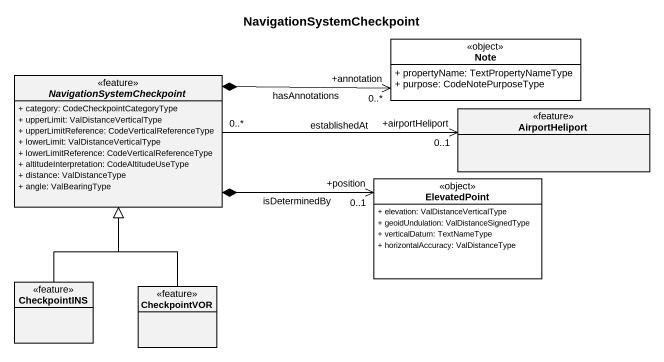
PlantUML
@startuml
title NavigationSystemCheckpoint
hide circle
hide empty members
skinparam classAttributeIconSize 0
class "Note" as Note_ <<object>> #FFFFFF {
  + propertyName: TextPropertyNameType
  + purpose: CodeNotePurposeType
}
abstract class NavigationSystemCheckpoint <<feature>> {
  + category: CodeCheckpointCategoryType
  + upperLimit: ValDistanceVerticalType
  + upperLimitReference: CodeVerticalReferenceType
  + lowerLimit: ValDistanceVerticalType
  + lowerLimitReference: CodeVerticalReferenceType
  + altitudeInterpretation: CodeAltitudeUseType
  + distance: ValDistanceType
  + angle: ValBearingType
}
class AirportHeliport <<feature>>
class ElevatedPoint <<object>> #FFFFFF {
  + elevation: ValDistanceVerticalType
  + geoidUndulation: ValDistanceSignedType
  + verticalDatum: TextNameType
  + horizontalAccuracy: ValDistanceType
}
class CheckpointINS <<feature>>
class CheckpointVOR <<feature>>
NavigationSystemCheckpoint *-right-> "+annotation\n0..*" Note_ : hasAnnotations
NavigationSystemCheckpoint "0..*" -right-> "+airportHeliport\n0..1" AirportHeliport : establishedAt
NavigationSystemCheckpoint *-right-> "+position\n0..1" ElevatedPoint : isDeterminedBy
CheckpointINS -up-|> NavigationSystemCheckpoint
CheckpointVOR -up-|> NavigationSystemCheckpoint
@enduml
